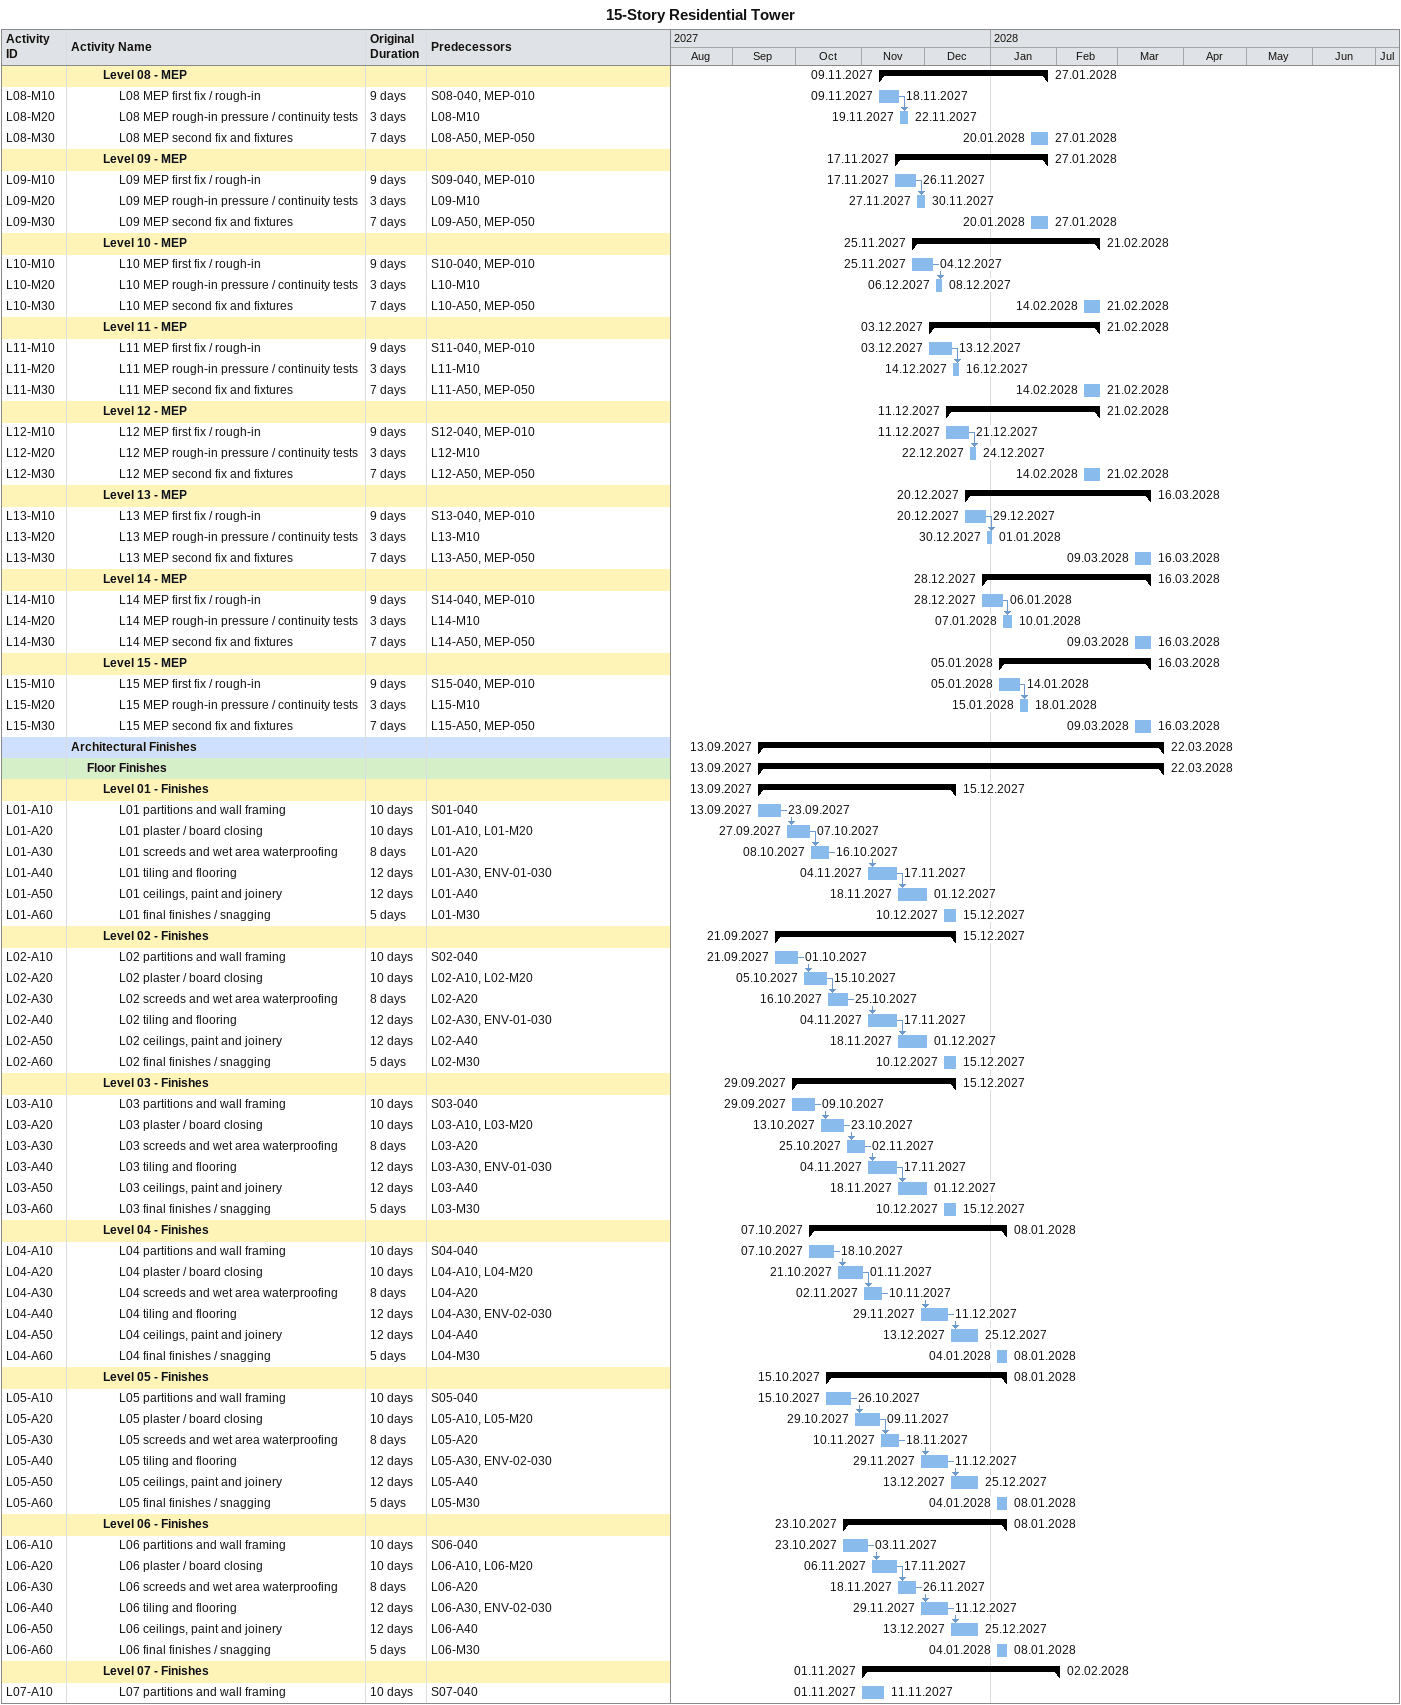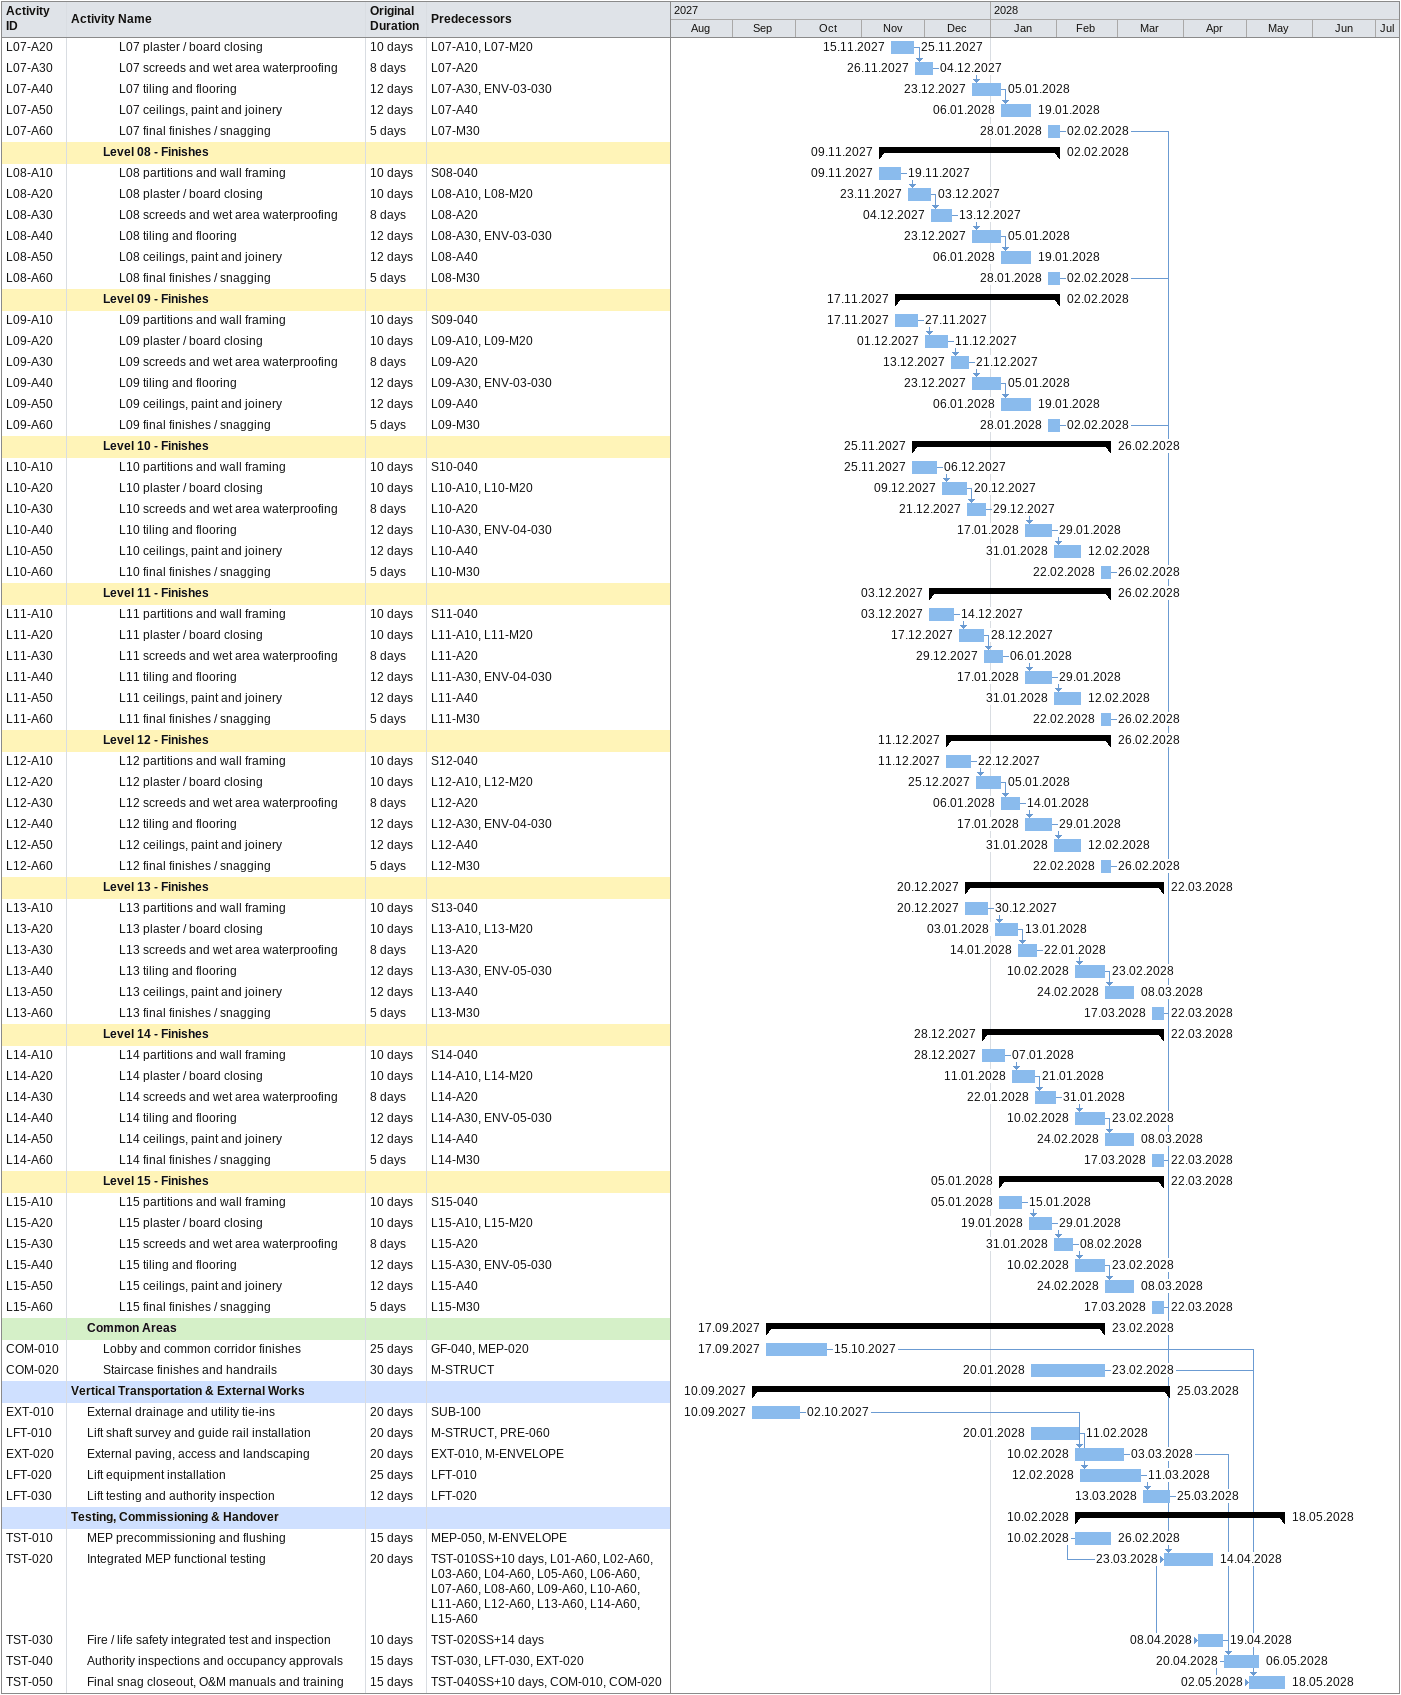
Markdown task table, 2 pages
15-Story Residential Tower

| ID | Level | Task | Original duration | Start | Finish | Predecessors |
|---|---|---|---|---|---|---|
|  | 3 | **Level 08 - MEP** |  | 2027-11-09 | 2028-01-27 |  |
| L08-M10 | 4 | L08 MEP first fix / rough-in | 9d | 2027-11-09 | 2027-11-18 | S08-040, MEP-010 |
| L08-M20 | 4 | L08 MEP rough-in pressure / continuity tests | 3d | 2027-11-19 | 2027-11-22 | L08-M10 |
| L08-M30 | 4 | L08 MEP second fix and fixtures | 7d | 2028-01-20 | 2028-01-27 | L08-A50, MEP-050 |
|  | 3 | **Level 09 - MEP** |  | 2027-11-17 | 2028-01-27 |  |
| L09-M10 | 4 | L09 MEP first fix / rough-in | 9d | 2027-11-17 | 2027-11-26 | S09-040, MEP-010 |
| L09-M20 | 4 | L09 MEP rough-in pressure / continuity tests | 3d | 2027-11-27 | 2027-11-30 | L09-M10 |
| L09-M30 | 4 | L09 MEP second fix and fixtures | 7d | 2028-01-20 | 2028-01-27 | L09-A50, MEP-050 |
|  | 3 | **Level 10 - MEP** |  | 2027-11-25 | 2028-02-21 |  |
| L10-M10 | 4 | L10 MEP first fix / rough-in | 9d | 2027-11-25 | 2027-12-04 | S10-040, MEP-010 |
| L10-M20 | 4 | L10 MEP rough-in pressure / continuity tests | 3d | 2027-12-06 | 2027-12-08 | L10-M10 |
| L10-M30 | 4 | L10 MEP second fix and fixtures | 7d | 2028-02-14 | 2028-02-21 | L10-A50, MEP-050 |
|  | 3 | **Level 11 - MEP** |  | 2027-12-03 | 2028-02-21 |  |
| L11-M10 | 4 | L11 MEP first fix / rough-in | 9d | 2027-12-03 | 2027-12-13 | S11-040, MEP-010 |
| L11-M20 | 4 | L11 MEP rough-in pressure / continuity tests | 3d | 2027-12-14 | 2027-12-16 | L11-M10 |
| L11-M30 | 4 | L11 MEP second fix and fixtures | 7d | 2028-02-14 | 2028-02-21 | L11-A50, MEP-050 |
|  | 3 | **Level 12 - MEP** |  | 2027-12-11 | 2028-02-21 |  |
| L12-M10 | 4 | L12 MEP first fix / rough-in | 9d | 2027-12-11 | 2027-12-21 | S12-040, MEP-010 |
| L12-M20 | 4 | L12 MEP rough-in pressure / continuity tests | 3d | 2027-12-22 | 2027-12-24 | L12-M10 |
| L12-M30 | 4 | L12 MEP second fix and fixtures | 7d | 2028-02-14 | 2028-02-21 | L12-A50, MEP-050 |
|  | 3 | **Level 13 - MEP** |  | 2027-12-20 | 2028-03-16 |  |
| L13-M10 | 4 | L13 MEP first fix / rough-in | 9d | 2027-12-20 | 2027-12-29 | S13-040, MEP-010 |
| L13-M20 | 4 | L13 MEP rough-in pressure / continuity tests | 3d | 2027-12-30 | 2028-01-01 | L13-M10 |
| L13-M30 | 4 | L13 MEP second fix and fixtures | 7d | 2028-03-09 | 2028-03-16 | L13-A50, MEP-050 |
|  | 3 | **Level 14 - MEP** |  | 2027-12-28 | 2028-03-16 |  |
| L14-M10 | 4 | L14 MEP first fix / rough-in | 9d | 2027-12-28 | 2028-01-06 | S14-040, MEP-010 |
| L14-M20 | 4 | L14 MEP rough-in pressure / continuity tests | 3d | 2028-01-07 | 2028-01-10 | L14-M10 |
| L14-M30 | 4 | L14 MEP second fix and fixtures | 7d | 2028-03-09 | 2028-03-16 | L14-A50, MEP-050 |
|  | 3 | **Level 15 - MEP** |  | 2028-01-05 | 2028-03-16 |  |
| L15-M10 | 4 | L15 MEP first fix / rough-in | 9d | 2028-01-05 | 2028-01-14 | S15-040, MEP-010 |
| L15-M20 | 4 | L15 MEP rough-in pressure / continuity tests | 3d | 2028-01-15 | 2028-01-18 | L15-M10 |
| L15-M30 | 4 | L15 MEP second fix and fixtures | 7d | 2028-03-09 | 2028-03-16 | L15-A50, MEP-050 |
|  | 1 | **Architectural Finishes** |  | 2027-09-13 | 2028-03-22 |  |
|  | 2 | **Floor Finishes** |  | 2027-09-13 | 2028-03-22 |  |
|  | 3 | **Level 01 - Finishes** |  | 2027-09-13 | 2027-12-15 |  |
| L01-A10 | 4 | L01 partitions and wall framing | 10d | 2027-09-13 | 2027-09-23 | S01-040 |
| L01-A20 | 4 | L01 plaster / board closing | 10d | 2027-09-27 | 2027-10-07 | L01-A10, L01-M20 |
| L01-A30 | 4 | L01 screeds and wet area waterproofing | 8d | 2027-10-08 | 2027-10-16 | L01-A20 |
| L01-A40 | 4 | L01 tiling and flooring | 12d | 2027-11-04 | 2027-11-17 | L01-A30, ENV-01-030 |
| L01-A50 | 4 | L01 ceilings, paint and joinery | 12d | 2027-11-18 | 2027-12-01 | L01-A40 |
| L01-A60 | 4 | L01 final finishes / snagging | 5d | 2027-12-10 | 2027-12-15 | L01-M30 |
|  | 3 | **Level 02 - Finishes** |  | 2027-09-21 | 2027-12-15 |  |
| L02-A10 | 4 | L02 partitions and wall framing | 10d | 2027-09-21 | 2027-10-01 | S02-040 |
| L02-A20 | 4 | L02 plaster / board closing | 10d | 2027-10-05 | 2027-10-15 | L02-A10, L02-M20 |
| L02-A30 | 4 | L02 screeds and wet area waterproofing | 8d | 2027-10-16 | 2027-10-25 | L02-A20 |
| L02-A40 | 4 | L02 tiling and flooring | 12d | 2027-11-04 | 2027-11-17 | L02-A30, ENV-01-030 |
| L02-A50 | 4 | L02 ceilings, paint and joinery | 12d | 2027-11-18 | 2027-12-01 | L02-A40 |
| L02-A60 | 4 | L02 final finishes / snagging | 5d | 2027-12-10 | 2027-12-15 | L02-M30 |
|  | 3 | **Level 03 - Finishes** |  | 2027-09-29 | 2027-12-15 |  |
| L03-A10 | 4 | L03 partitions and wall framing | 10d | 2027-09-29 | 2027-10-09 | S03-040 |
| L03-A20 | 4 | L03 plaster / board closing | 10d | 2027-10-13 | 2027-10-23 | L03-A10, L03-M20 |
| L03-A30 | 4 | L03 screeds and wet area waterproofing | 8d | 2027-10-25 | 2027-11-02 | L03-A20 |
| L03-A40 | 4 | L03 tiling and flooring | 12d | 2027-11-04 | 2027-11-17 | L03-A30, ENV-01-030 |
| L03-A50 | 4 | L03 ceilings, paint and joinery | 12d | 2027-11-18 | 2027-12-01 | L03-A40 |
| L03-A60 | 4 | L03 final finishes / snagging | 5d | 2027-12-10 | 2027-12-15 | L03-M30 |
|  | 3 | **Level 04 - Finishes** |  | 2027-10-07 | 2028-01-08 |  |
| L04-A10 | 4 | L04 partitions and wall framing | 10d | 2027-10-07 | 2027-10-18 | S04-040 |
| L04-A20 | 4 | L04 plaster / board closing | 10d | 2027-10-21 | 2027-11-01 | L04-A10, L04-M20 |
| L04-A30 | 4 | L04 screeds and wet area waterproofing | 8d | 2027-11-02 | 2027-11-10 | L04-A20 |
| L04-A40 | 4 | L04 tiling and flooring | 12d | 2027-11-29 | 2027-12-11 | L04-A30, ENV-02-030 |
| L04-A50 | 4 | L04 ceilings, paint and joinery | 12d | 2027-12-13 | 2027-12-25 | L04-A40 |
| L04-A60 | 4 | L04 final finishes / snagging | 5d | 2028-01-04 | 2028-01-08 | L04-M30 |
|  | 3 | **Level 05 - Finishes** |  | 2027-10-15 | 2028-01-08 |  |
| L05-A10 | 4 | L05 partitions and wall framing | 10d | 2027-10-15 | 2027-10-26 | S05-040 |
| L05-A20 | 4 | L05 plaster / board closing | 10d | 2027-10-29 | 2027-11-09 | L05-A10, L05-M20 |
| L05-A30 | 4 | L05 screeds and wet area waterproofing | 8d | 2027-11-10 | 2027-11-18 | L05-A20 |
| L05-A40 | 4 | L05 tiling and flooring | 12d | 2027-11-29 | 2027-12-11 | L05-A30, ENV-02-030 |
| L05-A50 | 4 | L05 ceilings, paint and joinery | 12d | 2027-12-13 | 2027-12-25 | L05-A40 |
| L05-A60 | 4 | L05 final finishes / snagging | 5d | 2028-01-04 | 2028-01-08 | L05-M30 |
|  | 3 | **Level 06 - Finishes** |  | 2027-10-23 | 2028-01-08 |  |
| L06-A10 | 4 | L06 partitions and wall framing | 10d | 2027-10-23 | 2027-11-03 | S06-040 |
| L06-A20 | 4 | L06 plaster / board closing | 10d | 2027-11-06 | 2027-11-17 | L06-A10, L06-M20 |
| L06-A30 | 4 | L06 screeds and wet area waterproofing | 8d | 2027-11-18 | 2027-11-26 | L06-A20 |
| L06-A40 | 4 | L06 tiling and flooring | 12d | 2027-11-29 | 2027-12-11 | L06-A30, ENV-02-030 |
| L06-A50 | 4 | L06 ceilings, paint and joinery | 12d | 2027-12-13 | 2027-12-25 | L06-A40 |
| L06-A60 | 4 | L06 final finishes / snagging | 5d | 2028-01-04 | 2028-01-08 | L06-M30 |
|  | 3 | **Level 07 - Finishes** |  | 2027-11-01 | 2028-02-02 |  |
| L07-A10 | 4 | L07 partitions and wall framing | 10d | 2027-11-01 | 2027-11-11 | S07-040 |
| L07-A20 | 4 | L07 plaster / board closing | 10d | 2027-11-15 | 2027-11-25 | L07-A10, L07-M20 |
| L07-A30 | 4 | L07 screeds and wet area waterproofing | 8d | 2027-11-26 | 2027-12-04 | L07-A20 |
| L07-A40 | 4 | L07 tiling and flooring | 12d | 2027-12-23 | 2028-01-05 | L07-A30, ENV-03-030 |
| L07-A50 | 4 | L07 ceilings, paint and joinery | 12d | 2028-01-06 | 2028-01-19 | L07-A40 |
| L07-A60 | 4 | L07 final finishes / snagging | 5d | 2028-01-28 | 2028-02-02 | L07-M30 |
|  | 3 | **Level 08 - Finishes** |  | 2027-11-09 | 2028-02-02 |  |
| L08-A10 | 4 | L08 partitions and wall framing | 10d | 2027-11-09 | 2027-11-19 | S08-040 |
| L08-A20 | 4 | L08 plaster / board closing | 10d | 2027-11-23 | 2027-12-03 | L08-A10, L08-M20 |
| L08-A30 | 4 | L08 screeds and wet area waterproofing | 8d | 2027-12-04 | 2027-12-13 | L08-A20 |
| L08-A40 | 4 | L08 tiling and flooring | 12d | 2027-12-23 | 2028-01-05 | L08-A30, ENV-03-030 |
| L08-A50 | 4 | L08 ceilings, paint and joinery | 12d | 2028-01-06 | 2028-01-19 | L08-A40 |
| L08-A60 | 4 | L08 final finishes / snagging | 5d | 2028-01-28 | 2028-02-02 | L08-M30 |
|  | 3 | **Level 09 - Finishes** |  | 2027-11-17 | 2028-02-02 |  |
| L09-A10 | 4 | L09 partitions and wall framing | 10d | 2027-11-17 | 2027-11-27 | S09-040 |
| L09-A20 | 4 | L09 plaster / board closing | 10d | 2027-12-01 | 2027-12-11 | L09-A10, L09-M20 |
| L09-A30 | 4 | L09 screeds and wet area waterproofing | 8d | 2027-12-13 | 2027-12-21 | L09-A20 |
| L09-A40 | 4 | L09 tiling and flooring | 12d | 2027-12-23 | 2028-01-05 | L09-A30, ENV-03-030 |
| L09-A50 | 4 | L09 ceilings, paint and joinery | 12d | 2028-01-06 | 2028-01-19 | L09-A40 |
| L09-A60 | 4 | L09 final finishes / snagging | 5d | 2028-01-28 | 2028-02-02 | L09-M30 |
|  | 3 | **Level 10 - Finishes** |  | 2027-11-25 | 2028-02-26 |  |
| L10-A10 | 4 | L10 partitions and wall framing | 10d | 2027-11-25 | 2027-12-06 | S10-040 |
| L10-A20 | 4 | L10 plaster / board closing | 10d | 2027-12-09 | 2027-12-20 | L10-A10, L10-M20 |
| L10-A30 | 4 | L10 screeds and wet area waterproofing | 8d | 2027-12-21 | 2027-12-29 | L10-A20 |
| L10-A40 | 4 | L10 tiling and flooring | 12d | 2028-01-17 | 2028-01-29 | L10-A30, ENV-04-030 |
| L10-A50 | 4 | L10 ceilings, paint and joinery | 12d | 2028-01-31 | 2028-02-12 | L10-A40 |
| L10-A60 | 4 | L10 final finishes / snagging | 5d | 2028-02-22 | 2028-02-26 | L10-M30 |
|  | 3 | **Level 11 - Finishes** |  | 2027-12-03 | 2028-02-26 |  |
| L11-A10 | 4 | L11 partitions and wall framing | 10d | 2027-12-03 | 2027-12-14 | S11-040 |
| L11-A20 | 4 | L11 plaster / board closing | 10d | 2027-12-17 | 2027-12-28 | L11-A10, L11-M20 |
| L11-A30 | 4 | L11 screeds and wet area waterproofing | 8d | 2027-12-29 | 2028-01-06 | L11-A20 |
| L11-A40 | 4 | L11 tiling and flooring | 12d | 2028-01-17 | 2028-01-29 | L11-A30, ENV-04-030 |
| L11-A50 | 4 | L11 ceilings, paint and joinery | 12d | 2028-01-31 | 2028-02-12 | L11-A40 |
| L11-A60 | 4 | L11 final finishes / snagging | 5d | 2028-02-22 | 2028-02-26 | L11-M30 |
|  | 3 | **Level 12 - Finishes** |  | 2027-12-11 | 2028-02-26 |  |
| L12-A10 | 4 | L12 partitions and wall framing | 10d | 2027-12-11 | 2027-12-22 | S12-040 |
| L12-A20 | 4 | L12 plaster / board closing | 10d | 2027-12-25 | 2028-01-05 | L12-A10, L12-M20 |
| L12-A30 | 4 | L12 screeds and wet area waterproofing | 8d | 2028-01-06 | 2028-01-14 | L12-A20 |
| L12-A40 | 4 | L12 tiling and flooring | 12d | 2028-01-17 | 2028-01-29 | L12-A30, ENV-04-030 |
| L12-A50 | 4 | L12 ceilings, paint and joinery | 12d | 2028-01-31 | 2028-02-12 | L12-A40 |
| L12-A60 | 4 | L12 final finishes / snagging | 5d | 2028-02-22 | 2028-02-26 | L12-M30 |
|  | 3 | **Level 13 - Finishes** |  | 2027-12-20 | 2028-03-22 |  |
| L13-A10 | 4 | L13 partitions and wall framing | 10d | 2027-12-20 | 2027-12-30 | S13-040 |
| L13-A20 | 4 | L13 plaster / board closing | 10d | 2028-01-03 | 2028-01-13 | L13-A10, L13-M20 |
| L13-A30 | 4 | L13 screeds and wet area waterproofing | 8d | 2028-01-14 | 2028-01-22 | L13-A20 |
| L13-A40 | 4 | L13 tiling and flooring | 12d | 2028-02-10 | 2028-02-23 | L13-A30, ENV-05-030 |
| L13-A50 | 4 | L13 ceilings, paint and joinery | 12d | 2028-02-24 | 2028-03-08 | L13-A40 |
| L13-A60 | 4 | L13 final finishes / snagging | 5d | 2028-03-17 | 2028-03-22 | L13-M30 |
|  | 3 | **Level 14 - Finishes** |  | 2027-12-28 | 2028-03-22 |  |
| L14-A10 | 4 | L14 partitions and wall framing | 10d | 2027-12-28 | 2028-01-07 | S14-040 |
| L14-A20 | 4 | L14 plaster / board closing | 10d | 2028-01-11 | 2028-01-21 | L14-A10, L14-M20 |
| L14-A30 | 4 | L14 screeds and wet area waterproofing | 8d | 2028-01-22 | 2028-01-31 | L14-A20 |
| L14-A40 | 4 | L14 tiling and flooring | 12d | 2028-02-10 | 2028-02-23 | L14-A30, ENV-05-030 |
| L14-A50 | 4 | L14 ceilings, paint and joinery | 12d | 2028-02-24 | 2028-03-08 | L14-A40 |
| L14-A60 | 4 | L14 final finishes / snagging | 5d | 2028-03-17 | 2028-03-22 | L14-M30 |
|  | 3 | **Level 15 - Finishes** |  | 2028-01-05 | 2028-03-22 |  |
| L15-A10 | 4 | L15 partitions and wall framing | 10d | 2028-01-05 | 2028-01-15 | S15-040 |
| L15-A20 | 4 | L15 plaster / board closing | 10d | 2028-01-19 | 2028-01-29 | L15-A10, L15-M20 |
| L15-A30 | 4 | L15 screeds and wet area waterproofing | 8d | 2028-01-31 | 2028-02-08 | L15-A20 |
| L15-A40 | 4 | L15 tiling and flooring | 12d | 2028-02-10 | 2028-02-23 | L15-A30, ENV-05-030 |
| L15-A50 | 4 | L15 ceilings, paint and joinery | 12d | 2028-02-24 | 2028-03-08 | L15-A40 |
| L15-A60 | 4 | L15 final finishes / snagging | 5d | 2028-03-17 | 2028-03-22 | L15-M30 |
|  | 2 | **Common Areas** |  | 2027-09-17 | 2028-02-23 |  |
| COM-010 | 3 | Lobby and common corridor finishes | 25d | 2027-09-17 | 2027-10-15 | GF-040, MEP-020 |
| COM-020 | 3 | Staircase finishes and handrails | 30d | 2028-01-20 | 2028-02-23 | M-STRUCT |
|  | 1 | **Vertical Transportation & External Works** |  | 2027-09-10 | 2028-03-25 |  |
| EXT-010 | 2 | External drainage and utility tie-ins | 20d | 2027-09-10 | 2027-10-02 | SUB-100 |
| LFT-010 | 2 | Lift shaft survey and guide rail installation | 20d | 2028-01-20 | 2028-02-11 | M-STRUCT, PRE-060 |
| EXT-020 | 2 | External paving, access and landscaping | 20d | 2028-02-10 | 2028-03-03 | EXT-010, M-ENVELOPE |
| LFT-020 | 2 | Lift equipment installation | 25d | 2028-02-12 | 2028-03-11 | LFT-010 |
| LFT-030 | 2 | Lift testing and authority inspection | 12d | 2028-03-13 | 2028-03-25 | LFT-020 |
|  | 1 | **Testing, Commissioning & Handover** |  | 2028-02-10 | 2028-05-18 |  |
| TST-010 | 2 | MEP precommissioning and flushing | 15d | 2028-02-10 | 2028-02-26 | MEP-050, M-ENVELOPE |
| TST-020 | 2 | Integrated MEP functional testing | 20d | 2028-03-23 | 2028-04-14 | TST-010SS+10d, L01-A60, L02-A60, L03-A60, L04-A60, L05-A60, L06-A60, L07-A60, L08-A60, L09-A60, L10-A60, L11-A60, L12-A60, L13-A60, L14-A60, L15-A60 |
| TST-030 | 2 | Fire / life safety integrated test and inspection | 10d | 2028-04-08 | 2028-04-19 | TST-020SS+14d |
| TST-040 | 2 | Authority inspections and occupancy approvals | 15d | 2028-04-20 | 2028-05-06 | TST-030, LFT-030, EXT-020 |
| TST-050 | 2 | Final snag closeout, O&M manuals and training | 15d | 2028-05-02 | 2028-05-18 | TST-040SS+10d, COM-010, COM-020 |
